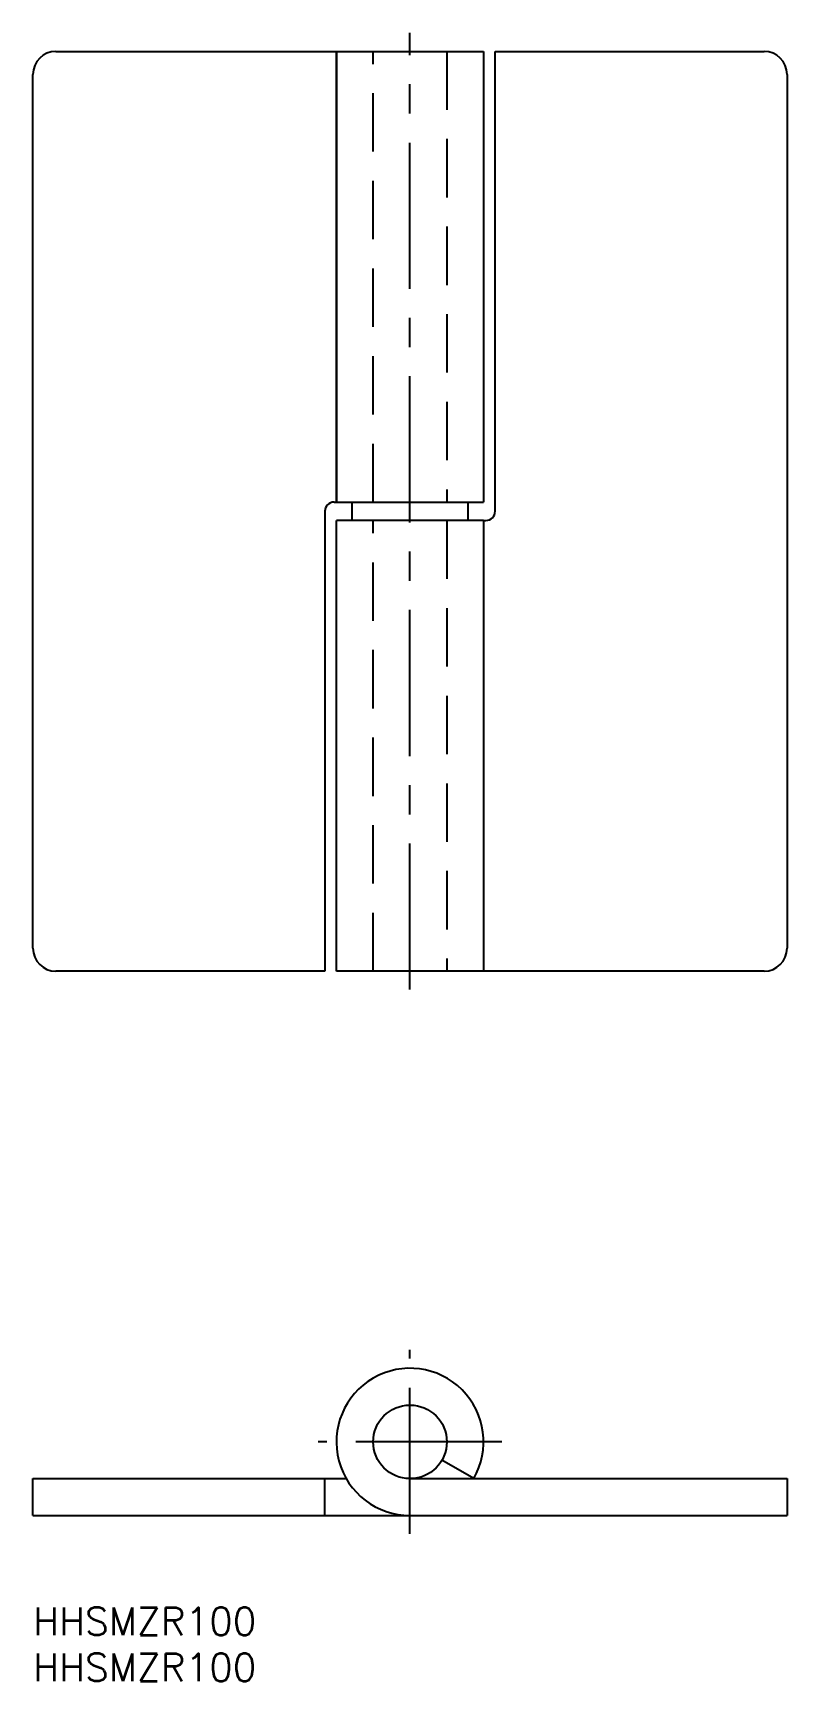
# Model space of a CAD drawing. Extents: x 0 to 82, y -8 to 171.
import ezdxf

# ---------------------------------------------------------------- set-up
doc = ezdxf.new("R2010")
doc.units = 0
doc.header["$LTSCALE"] = 0.5
doc.linetypes.add('CENTER', pattern=[50.8, 31.75, -6.35, 6.35, -6.35])
doc.linetypes.add('DASHED', pattern=[19.05, 12.7, -6.35])
for name, color, linetype in [('MSM_CENTER', 1, 'CENTER'), ('MSM_CONTINUOUS', 7, 'CONTINUOUS'), ('MSM_DASHED', 4, 'DASHED'), ('MSM_PART_NUMBER', 7, 'CONTINUOUS')]:
    doc.layers.add(name, color=color, linetype=linetype)
doc.styles.get("Standard").update_dxf_attribs({"font": 'txt.shx', "height": 3, "bigfont": 'bigfont.shx'})

# ---------------------------------------------------------------- blocks, each defined once
blk = doc.blocks.new('*U4')
at = {"layer": 'MSM_PART_NUMBER'}
blk.add_text('HHSMZR100', height=3, dxfattribs=at).set_placement((0, -3))
blk = doc.blocks.new('*U5')
at = {"layer": 'MSM_PART_NUMBER'}
blk.add_text('HHSMZR100', height=3, dxfattribs=at).set_placement((0, -8))

msp = doc.modelspace()

# ---------------------------------------------------------------- linework, layer by layer
at = {"layer": 'MSM_CENTER'}
for p, q in [((41, 67.16), (41, 171.16)), ((41, 8), (41, 28)), ((51, 18), (31, 18))]:
    msp.add_line(p, q, dxfattribs=at)
at = {"layer": 'MSM_CONTINUOUS'}
for p, q in [((2.5, 169.16), (49, 169.16)), ((33, 169.16), (33, 120.16)), ((33, 120.16), (33, 169.16)), ((49, 169.16), (49, 120.16)), ((49, 169.16), (49, 120.16)), ((50.25, 119.16), (50.25, 169.16)), ((50.25, 169.16), (79.5, 169.16)), ((0, 71.66), (0, 166.66)), ((82, 166.66), (82, 71.66)), ((32.75, 120.16), (49, 120.16)), ((34.7, 118.16), (34.7, 120.16)), ((47.3, 120.16), (47.3, 118.16)), ((31.75, 119.16), (31.75, 69.16)), ((33, 69.16), (33, 118.16)), ((49, 118.16), (33, 118.16)), ((49, 118.16), (49, 69.16)), ((49, 118.16), (49.25, 118.16)), ((31.75, 69.16), (2.5, 69.16)), ((79.5, 69.16), (33, 69.16)), ((47.93, 14), (44.46, 16)), ((0, 14), (34.07, 14)), ((0, 10), (0, 14)), ((31.75, 10), (31.75, 14)), ((41, 14), (82, 14)), ((82, 14), (82, 10)), ((0, 10), (82, 10))]:
    msp.add_line(p, q, dxfattribs=at)
msp.add_circle((41, 18), 4, dxfattribs=at)
for centre, radius, start, end in [((2.5, 166.66), 2.5, 90, 180), ((79.5, 166.66), 2.5, 0, 90), ((32.75, 119.16), 1, 90, 180), ((49.25, 119.16), 1, 270, 0), ((2.5, 71.66), 2.5, 180, 270), ((79.5, 71.66), 2.5, 270, 0), ((41, 18), 8, 330, 270)]:
    msp.add_arc(centre, radius, start, end, dxfattribs=at)
at = {"layer": 'MSM_DASHED'}
for p, q in [((37, 120.16), (37, 169.16)), ((45, 169.16), (45, 120.16)), ((37, 69.16), (37, 118.16)), ((45, 118.16), (45, 69.16))]:
    msp.add_line(p, q, dxfattribs=at)

# ---------------------------------------------------------------- block references
at = {"layer": 'MSM_CONTINUOUS'}
for name in ['*U4', '*U5']:
    msp.add_blockref(name, (0, 0), dxfattribs=at)

doc.saveas('drawing.dxf')
